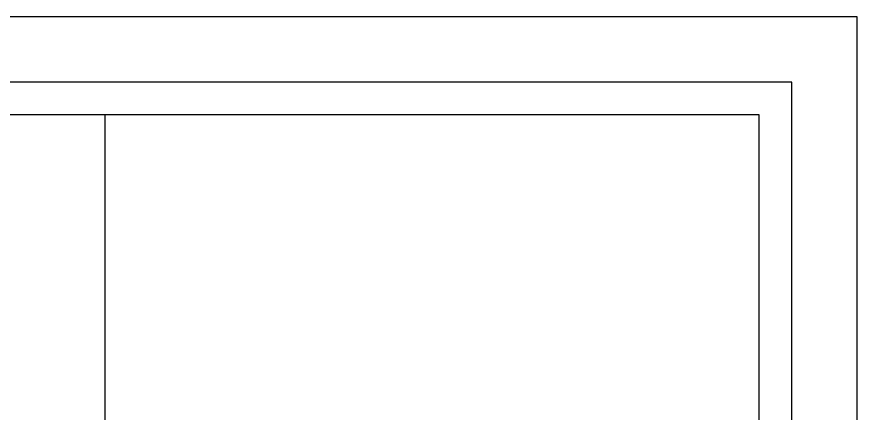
# Model space of a CAD drawing. Extents: x -39284 to 61125, y -120535 to -93658.
# Drawn here: x 58844 to 61125, y -96241 to -95164 of the extents above; entities that cross this region are included whole.
import ezdxf

# ---------------------------------------------------------------- set-up
doc = ezdxf.new("R2010")
doc.units = 0
doc.header["$LTSCALE"] = 1000
doc.header["$MEASUREMENT"] = 0

# ---------------------------------------------------------------- blocks, each defined once
blk = doc.blocks.new('餐厅摆放方案图例')
at = {"color": 251}
for p, q in [((80419.2, 2265.3), (65764.7, 2265.3)), ((80419.2, -7996.3), (80419.2, 2265.3))]:
    blk.add_line(p, q, dxfattribs=at)
for p, q in [((80315.9, 2162), (65868.1, 2162)), ((78248.9, -7892.9), (78248.9, 2162)), ((80315.9, -7892.9), (80315.9, 2162))]:
    blk.add_line(p, q)
blk.add_lwpolyline([(65528.4, -8203), (80625.9, -8203), (80625.9, 2472), (65528.4, 2472)], close=True)

msp = doc.modelspace()

# ---------------------------------------------------------------- block references
at = {"xscale": 0.8588563178291333, "yscale": 0.8588563178291333, "zscale": 0.8588563178291333}
msp.add_blockref('餐厅摆放方案图例', (-8121.5, -97287.3), dxfattribs=at)

doc.saveas('drawing.dxf')
